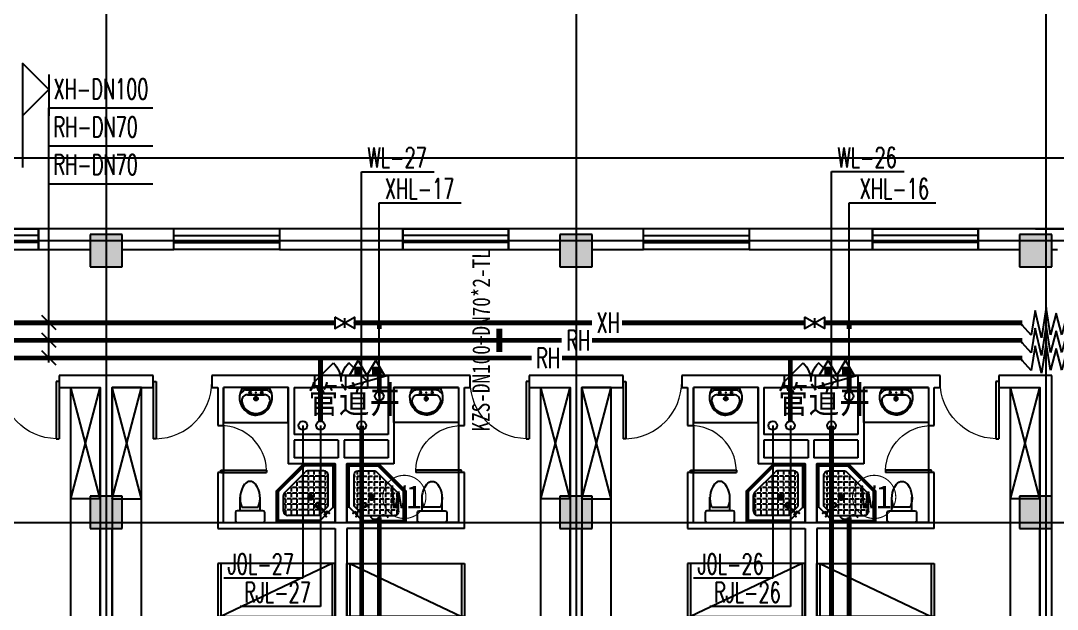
# Model space of a CAD drawing. Extents: x 0 to 2838408, y -923048 to 203859.
# Drawn here: x 2375762 to 2393411, y -263770 to -253750 of the extents above; entities that cross this region are included whole.
import ezdxf
from ezdxf.enums import TextEntityAlignment as Align

# ---------------------------------------------------------------- set-up
doc = ezdxf.new("R2010")
doc.units = 0
doc.header["$LTSCALE"] = 1000
doc.linetypes.add('DASH', pattern=[0.35, 0.25, -0.1])
for name, color, linetype in [('A-Fixt', 81, 'Continuous'), ('CLAYER', 7, 'Continuous'), ('COLUMN', 9, 'Continuous'), ('DIM_污水', 3, 'Continuous'), ('DIM_消防', 3, 'Continuous'), ('DIM_热回水', 3, 'Continuous'), ('DIM_热给水', 3, 'Continuous'), ('DIM_给水', 3, 'Continuous'), ('DOOR_FIRE', 4, 'Continuous'), ('DOTE', 8, 'Continuous'), ('EQUIP_污水', 7, 'Continuous'), ('EQUIP_灭火器', 7, 'Continuous'), ('GROUND', 2, 'Continuous'), ('PIPE-污水', 2, 'DASH'), ('PIPE-消防', 1, 'Continuous'), ('PIPE-热回水', 4, 'Continuous'), ('PUB_HATCH', 8, 'Continuous'), ('TEXT_消防', 7, 'Continuous'), ('TEXT_热回水', 7, 'Continuous'), ('TWT_ELEV', 3, 'Continuous'), ('TWT_TEXT', 7, 'Continuous'), ('VALVE_消防', 7, 'Continuous'), ('VPIPE-污水', 2, 'Continuous'), ('VPIPE-消防', 1, 'Continuous'), ('VPIPE-热给水', 5, 'Continuous'), ('VPIPE-给水', 3, 'Continuous'), ('WALL', 9, 'Continuous'), ('WINDOW', 4, 'Continuous'), ('WP_F', 1, 'Continuous'), ('XREF', 8, 'Continuous'), ('抗震支吊架', 2, 'Continuous'), ('洁具', 213, 'Continuous'), ('配景', 3, 'Continuous'), ('附件', 70, 'Continuous')]:
    doc.layers.add(name, color=color, linetype=linetype)
doc.styles.add('_TWT_PIPEDN', font='SIMPLEX', dxfattribs={"width": 0.8, "height": 2.3, "bigfont": 'HZTXT'})
doc.styles.add('_TWT_PIPETEXT', font='SIMPLEX', dxfattribs={"width": 0.8, "height": 2.3, "bigfont": 'HZTXT'})
doc.styles.add('_TWT_SERIAL', font='COMPLEX', dxfattribs={"width": 0.8, "height": 2.3, "bigfont": 'HZTXT'})
doc.styles.add('HZ', font='aaa等高度-单线.shx', dxfattribs={"width": 0.7, "height": 50, "bigfont": 'aaa-hztxt.shx'})
doc.styles.add('kzcad', font='', dxfattribs={"width": 0.8})
doc.styles.get("Standard").update_dxf_attribs({"font": 'geniso.shx', "bigfont": 'hztxt.shx'})
doc.styles.add('黑体', font='')
doc.styles.get('kzcad').set_extended_font_data('SimSun')
doc.styles.get('黑体').set_extended_font_data('SimHei')

# ---------------------------------------------------------------- blocks, each defined once
blk = doc.blocks.new('$TwtSys$00000546')
h = blk.add_hatch()
h.set_pattern_fill('ANSI31', color=256, scale=200, style=0)
h.set_pattern_definition([(45, (-38543.802, -6670.83), (-17.67767, 17.67767), [])])
h.paths.add_polyline_path([(-65, 174), (65, 174), (65, 44), (-65, 44)])
for points in [[(0, 344), (-198, 0), (198, 0)], [(-65, 174), (65, 174), (65, 44), (-65, 44)]]:
    blk.add_lwpolyline(points, close=True)
blk = doc.blocks.new('A$C29581A72')
at = {"layer": '附件'}
blk.add_line((750, 200), (30, 0), dxfattribs=at)
blk.add_lwpolyline([(30, 200), (750, 200), (750, 0), (30, 0), (30, 200)], dxfattribs=at)
blk.add_solid([(750, 200), (30, 0), (750, 0), (750, 200)], dxfattribs=at)
at = {"layer": 'EQUIP_灭火器', "xscale": 0.75, "yscale": -0.75, "zscale": 0.75, "rotation": 180}
for p in [(241, 200), (539, 200)]:
    blk.add_blockref('$TwtSys$00000546', p, dxfattribs=at)
at = {"style": 'HZ', "flags": 1}
for tag in ['WHAT', 'SPEC', 'UNIT']:
    blk.add_attdef(tag, (375, 0), '', height=0.001, dxfattribs=at)
blk = doc.blocks.new('1F平面-CAD导入_dwg_Drawing4_t3_dwg_$plan$00001613-474159-1F-927810-1F')
at = {"layer": '洁具'}
for p, q in [((-30, 250), (-170, 250)), ((-200, 170), (-430, 170)), ((-260, -140), (-260, 140)), ((-200, -170), (-200, -220)), ((-170, -250), (-30, -250))]:
    blk.add_line(p, q, dxfattribs=at)
for points in [[(-200, 220), (-200, 170), (-200, -170), (-430, -170)], [(0, -220), (0, 220)]]:
    blk.add_lwpolyline(points, dxfattribs=at)
for centre, radius, start, end in [((-170, 220), 30, 90, 180), ((-30, 220), 30, 0, 90), ((-590, 0), 110, 123.4509, 236.5491), ((-413, -227), 398, 67.4505, 126.6381), ((-413, 227), 398, 233.3619, 292.5495), ((-170, -220), 30, 180, 270), ((-30, -220), 30, 270, 0)]:
    blk.add_arc(centre, radius, start, end, dxfattribs=at)
blk = doc.blocks.new('$lvtry$00000169')
at = {"color": 0}
for p, q in [((259, -36), (259, 0)), ((259, -36), (36, -259)), ((276, -120), (120, -276)), ((144, -151), (291, -298)), ((151, -144), (298, -291)), ((259, -24), (976, -24)), ((259, -36), (964, -36)), ((270, -213), (270, -143)), ((276, -120), (808, -120)), ((366, -213), (366, -143)), ((462, -213), (462, -143)), ((558, -213), (558, -143)), ((655, -213), (655, -143)), ((751, -213), (751, -143)), ((847, -213), (847, -143)), ((964, -36), (976, -24)), ((964, -36), (964, -525)), ((976, -24), (976, -530)), ((36, -259), (0, -259)), ((24, -259), (24, -976)), ((36, -259), (36, -964)), ((120, -276), (120, -808)), ((120, -309), (147, -309)), ((173, -309), (173, -239)), ((173, -309), (243, -309)), ((173, -405), (173, -335)), ((183, -213), (205, -213)), ((220, -213), (243, -213)), ((270, -213), (340, -213)), ((270, -263), (270, -239)), ((270, -405), (270, -335)), ((334, -309), (340, -309)), ((366, -213), (436, -213)), ((366, -309), (366, -239)), ((366, -309), (436, -309)), ((366, -405), (366, -335)), ((462, -213), (532, -213)), ((462, -309), (462, -239)), ((462, -309), (532, -309)), ((462, -405), (462, -335)), ((558, -213), (628, -213)), ((558, -309), (558, -239)), ((558, -309), (628, -309)), ((558, -405), (558, -335)), ((655, -213), (725, -213)), ((655, -309), (655, -239)), ((655, -309), (725, -309)), ((655, -405), (655, -335)), ((751, -213), (821, -213)), ((751, -309), (751, -239)), ((751, -309), (821, -309)), ((751, -405), (751, -335)), ((847, -213), (880, -213)), ((847, -309), (847, -239)), ((847, -309), (880, -309)), ((847, -405), (847, -335)), ((880, -192), (880, -460)), ((120, -405), (147, -405)), ((120, -501), (147, -501)), ((173, -405), (243, -405)), ((173, -501), (173, -431)), ((173, -501), (243, -501)), ((173, -598), (173, -528)), ((270, -405), (340, -405)), ((270, -501), (270, -431)), ((270, -501), (340, -501)), ((270, -598), (270, -528)), ((366, -405), (379, -405)), ((366, -501), (366, -431)), ((366, -501), (436, -501)), ((366, -598), (366, -528)), ((462, -405), (532, -405)), ((462, -501), (462, -431)), ((462, -501), (532, -501)), ((462, -598), (462, -528)), ((859, -511), (511, -859)), ((964, -525), (525, -964)), ((558, -405), (628, -405)), ((558, -501), (558, -431)), ((558, -501), (628, -501)), ((558, -598), (558, -528)), ((655, -405), (725, -405)), ((655, -501), (655, -431)), ((655, -501), (725, -501)), ((655, -598), (655, -528)), ((751, -405), (821, -405)), ((751, -501), (751, -431)), ((751, -501), (821, -501)), ((751, -598), (751, -528)), ((847, -405), (880, -405)), ((847, -501), (847, -431)), ((847, -501), (867, -501)), ((964, -525), (976, -530)), ((120, -598), (147, -598)), ((120, -694), (147, -694)), ((173, -598), (243, -598)), ((173, -694), (173, -624)), ((173, -694), (243, -694)), ((270, -598), (340, -598)), ((270, -694), (270, -624)), ((270, -694), (340, -694)), ((366, -598), (436, -598)), ((366, -694), (366, -624)), ((366, -694), (436, -694)), ((462, -598), (532, -598)), ((462, -694), (462, -624)), ((462, -694), (532, -694)), ((976, -530), (530, -976)), ((558, -598), (628, -598)), ((558, -694), (558, -624)), ((558, -694), (628, -694)), ((655, -598), (725, -598)), ((655, -694), (655, -624)), ((655, -694), (676, -694)), ((751, -598), (773, -598)), ((120, -790), (147, -790)), ((173, -790), (173, -720)), ((173, -790), (243, -790)), ((173, -878), (173, -816)), ((192, -880), (460, -880)), ((270, -790), (270, -720)), ((270, -790), (340, -790)), ((270, -880), (270, -816)), ((366, -790), (366, -720)), ((366, -790), (436, -790)), ((366, -880), (366, -816)), ((462, -790), (462, -720)), ((462, -790), (532, -790)), ((462, -880), (462, -816)), ((558, -790), (558, -720)), ((558, -790), (580, -790)), ((36, -964), (24, -976)), ((24, -976), (530, -976)), ((36, -964), (525, -964)), ((525, -964), (530, -976))]:
    blk.add_line(p, q, dxfattribs=at)
blk.add_lwpolyline([(0, 0), (0, -1000), (540, -1000), (1000, -540), (1000, 0)], close=True)
for points in [[(0, 0), (0, -1000)], [(0, 0), (1000, 0)], [(1000, 0), (1000, -540)], [(136, -190), (148, -178), (132, -162), (121, -174)], [(190, -136), (178, -148), (162, -132), (174, -121)], [(1000, -540), (540, -1000)], [(0, -1000), (540, -1000)]]:
    blk.add_lwpolyline(points, close=True, dxfattribs=at)
for radius in [43.8, 31.1]:
    blk.add_circle((416, -428), radius, dxfattribs=at)
for centre, radius, start, end in [((808, -192), 72, 0, 90), ((296, -296), 40.6, 142.583, 128.4197), ((296, -296), 28.6, 145.828, 125.6599), ((808, -460), 72, 315, 0), ((192, -808), 72, 180, 270), ((460, -808), 72, 270, 315)]:
    blk.add_arc(centre, radius, start, end, dxfattribs=at)
for p in [(103, -156, 0), (156, -102, 0), (416, -428, 0)]:
    blk.add_point(p, dxfattribs=at)
blk = doc.blocks.new('$lvtry$00000178')
at = {"color": 0}
for p, q in [((-238, 0), (238, 0)), ((-214, -36), (-272, -91)), ((-180, -23), (180, -23)), ((-142, -105), (140, -105)), ((140, -105), (-142, -105)), ((216, -37), (268, -91))]:
    blk.add_line(p, q, dxfattribs=at)
blk.add_lwpolyline([(-104, -430, 0.224698), (110, -425, 0.348046), (269, -79), (239, 0), (-241, 0), (-271, -79, 0.356844)], format="xyb", close=True, dxfattribs=at)
for centre, radius in [((-100, -65), 16.3), ((1, -172), 31.6), ((100, -65), 16.3)]:
    blk.add_circle(centre, radius, dxfattribs=at)
at = {"color": 0, "lineweight": 13}
blk.add_circle((1, -172), 23, dxfattribs=at)
at = {"color": 0}
for centre, radius, start, end in [((-142, -205), 100, 90, 190.5602), ((-180, -73), 50, 90, 133.181), ((140, -205), 100, 349.4398, 90), ((180, -73), 50, 44.5607, 90), ((-1, -179), 243, 190.5602, 349.4398)]:
    blk.add_arc(centre, radius, start, end, dxfattribs=at)
for p in [(0, -65), (1, -172)]:
    blk.add_point(p, dxfattribs=at)
blk = doc.blocks.new('A$C70365C93')
at = {"layer": '洁具'}
blk.add_lwpolyline([(-1900, 2300), (-1900, 1700), (-800, 1700), (-800, 2300)], close=True, dxfattribs=at)
blk.add_blockref('$lvtry$00000178', (-1350, 2280), dxfattribs=at)
at = {"layer": '洁具', "rotation": 180}
blk.add_blockref('$lvtry$00000169', (0, 0), dxfattribs=at)
at = {"layer": '洁具', "extrusion": (0, 0, -1), "xscale": -1, "zscale": -1, "rotation": 90}
blk.add_blockref('1F平面-CAD导入_dwg_Drawing4_t3_dwg_$plan$00001613-474159-1F-927810-1F', (1450, 0), dxfattribs=at)
blk = doc.blocks.new('单人床')
at = {"layer": 'A-Fixt'}
for p, q in [((47774, 13973), (48674, 13973)), ((47774, 12073), (48674, 13973)), ((47774, 12073), (48674, 12073))]:
    blk.add_line(p, q, dxfattribs=at)
blk.add_lwpolyline([(47774, 14023), (48674, 14023), (48674, 12023), (47774, 12023), (47774, 14023)], dxfattribs=at)
blk = doc.blocks.new('CH_AP01')
for p, q in [((-311, 17), (-275, 0)), ((-275, 0), (275, 0)), ((275, 0), (311, 17))]:
    blk.add_line(p, q)
for centre, radius, start, end in [((-307, 555), 37.8, 100.1859, 202.8359), ((-1658, 202), 1360, 352.1659, 14.4283), ((-824, 250), 563, 335.5038, 31.0903), ((0, -579), 1213, 74.7104, 105.2896), ((0, -579), 1173, 75.0287, 104.9713), ((0, -1278), 1857, 80.611, 99.389), ((-824, 250), 603, 335.5038, 30.2691), ((824, 250), 603, 149.7309, 204.4962), ((824, 250), 563, 148.9097, 204.4962), ((1658, 202), 1360, 165.5717, 187.8341), ((307, 555), 37.8, 337.1641, 79.8141), ((0, -579), 1093, 75.8767, 104.1233)]:
    blk.add_arc(centre, radius, start, end)
blk = doc.blocks.new('A$C61295E98')
at = {"color": 3}
for p, q in [((544, 598), (0, 598)), ((0, 598), (0, 0)), ((161, 598), (161, 0)), ((170, 0), (170, 598)), ((603, 572), (603, 26)), ((624, 518), (624, 80)), ((544, 0), (0, 0))]:
    blk.add_line(p, q, dxfattribs=at)
for points in [[(82, 540), (75, 540), (75, 577), (82, 577)], [(82, 453), (75, 453), (75, 490), (82, 490)], [(82, 353), (75, 353), (75, 389), (82, 389)]]:
    blk.add_lwpolyline(points, close=True, dxfattribs=at)
for centre in [(74, 250), (74, 164), (74, 71)]:
    blk.add_circle(centre, 15.7, dxfattribs=at)
for centre, start, end in [((544, 518), 360, 90), ((544, 80), 270, 0)]:
    blk.add_arc(centre, 80, start, end, dxfattribs=at)
blk = doc.blocks.new('宿舍')
at = {"layer": 'A-Fixt'}
for p, q in [((47854, 13802), (48354, 15702)), ((48354, 13802), (47854, 15702)), ((47854, 13802), (48354, 13802))]:
    blk.add_line(p, q, dxfattribs=at)
for points in [[(47854, 8602), (48354, 8602), (48354, 15702), (47854, 15702)], [(47854, 10676), (47970, 10676), (47970, 11743), (47854, 11743)]]:
    blk.add_lwpolyline(points, close=True, dxfattribs=at)
at = {"xscale": -1, "rotation": 90}
for p in [(63677, 60475), (63677, 58775)]:
    blk.add_blockref('单人床', p, dxfattribs=at)
at = {"layer": 'A-Fixt', "xscale": -1, "rotation": 180}
for p in [(50002, 9140), (51117, 9140)]:
    blk.add_blockref('CH_AP01', p, dxfattribs=at)
at = {"layer": '配景', "color": 252}
blk.add_blockref('A$C61295E98', (47854, 7097), dxfattribs=at)
blk = doc.blocks.new('$WINLIB2D$00000001')
at = {"color": 0}
for points in [[(-0.5, 0.5), (-0.5, -0.5)], [(-0.5, 0.5), (0.5, 0.5)], [(0.5, -0.5), (0.5, 0.5)], [(0.5, 0.1667), (-0.5, 0.1667)], [(0.5, -0.1667), (-0.5, -0.1667)], [(-0.5, -0.5), (0.5, -0.5)]]:
    blk.add_lwpolyline(points, dxfattribs=at)
blk = doc.blocks.new('$DorLib2D$00000116')
at = {"color": 0}
for p, q in [((-0.5, 0), (-0.146, 0.354)), ((0.5, 0), (0.146, 0.354))]:
    blk.add_line(p, q, dxfattribs=at)
for centre, start, end in [((-0.5, 0), 0, 45), ((0.5, 0), 135, 180)]:
    blk.add_arc(centre, 0.5, start, end, dxfattribs=at)
blk = doc.blocks.new('$DorLib2D$00000001')
for p, q in [((0.45, 0.975), (0.5, 0.975)), ((0.45, 0), (0.45, 0.975)), ((0.5, 0), (0.5, 0.975)), ((0.5, 0), (0.45, 0))]:
    blk.add_line(p, q)
at = {"lineweight": 13}
blk.add_arc((0.475, 0), 0.975, 91.4693, 180, dxfattribs=at)
blk = doc.blocks.new('1F1')
at = {"layer": 'PUB_HATCH'}
for points in [[(2377491.7, -257392.2), (2376941.7, -257392.2), (2376941.7, -257942.2), (2377491.7, -257942.2)], [(2385491.7, -257392.2), (2384941.7, -257392.2), (2384941.7, -257942.2), (2385491.7, -257942.2)], [(2393316.7, -257392.2), (2392766.7, -257392.2), (2392766.7, -257942.2), (2393316.7, -257942.2)], [(2377491.7, -261842.2), (2376941.7, -261842.2), (2376941.7, -262392.2), (2377491.7, -262392.2)], [(2385491.7, -261842.2), (2384941.7, -261842.2), (2384941.7, -262392.2), (2385491.7, -262392.2)], [(2393316.7, -261842.2), (2392766.7, -261842.2), (2392766.7, -262392.2), (2393316.7, -262392.2)]]:
    blk.add_hatch(color=256, dxfattribs=at).paths.add_polyline_path(points)
at = {"layer": 'COLUMN'}
for p, q in [((2377491.7, -257392.2), (2376941.7, -257392.2)), ((2376941.7, -257392.2), (2376941.7, -257942.2)), ((2377491.7, -257942.2), (2377491.7, -257392.2)), ((2385491.7, -257392.2), (2384941.7, -257392.2)), ((2384941.7, -257392.2), (2384941.7, -257942.2)), ((2385491.7, -257942.2), (2385491.7, -257392.2)), ((2393316.7, -257392.2), (2392766.7, -257392.2)), ((2392766.7, -257392.2), (2392766.7, -257942.2)), ((2393316.7, -257942.2), (2393316.7, -257392.2)), ((2376941.7, -257942.2), (2377491.7, -257942.2)), ((2384941.7, -257942.2), (2385491.7, -257942.2)), ((2392766.7, -257942.2), (2393316.7, -257942.2)), ((2377491.7, -261842.2), (2376941.7, -261842.2)), ((2376941.7, -261842.2), (2376941.7, -262392.2)), ((2377491.7, -262392.2), (2377491.7, -261842.2)), ((2385491.7, -261842.2), (2384941.7, -261842.2)), ((2384941.7, -261842.2), (2384941.7, -262392.2)), ((2385491.7, -262392.2), (2385491.7, -261842.2)), ((2393316.7, -261842.2), (2392766.7, -261842.2)), ((2392766.7, -261842.2), (2392766.7, -262392.2)), ((2393316.7, -262392.2), (2393316.7, -261842.2)), ((2376941.7, -262392.2), (2377491.7, -262392.2)), ((2384941.7, -262392.2), (2385491.7, -262392.2)), ((2392766.7, -262392.2), (2393316.7, -262392.2))]:
    blk.add_line(p, q, dxfattribs=at)
at = {"layer": 'DOOR_FIRE'}
for p, q in [((2381666.7, -259792.2), (2380766.7, -259792.2)), ((2389666.7, -259792.2), (2388766.7, -259792.2)), ((2381666.7, -259992.2), (2380766.7, -259992.2)), ((2389666.7, -259992.2), (2388766.7, -259992.2))]:
    blk.add_line(p, q, dxfattribs=at)
at = {"layer": 'DOTE'}
for p, q in [((2377216.7, -187892.2), (2377216.7, -271092.2)), ((2385216.7, -187892.2), (2385216.7, -271092.2)), ((2393216.7, -187892.2), (2393216.7, -271092.2)), ((2343216.7, -257492.2), (2453916.7, -257492.2)), ((2343216.7, -262292.2), (2453916.7, -262292.2))]:
    blk.add_line(p, q, dxfattribs=at)
at = {"layer": 'GROUND'}
blk.add_line((2436966.7, -256092.2), (2363416.7, -256092.2), dxfattribs=at)
blk.add_lwpolyline([(2436966.7, -257292.2), (2363416.7, -257292.2)], dxfattribs=at)
at = {"layer": 'WALL'}
for p, q in [((2377216.7, -257292.2), (2376066.7, -257292.2)), ((2376066.7, -257292.2), (2376066.7, -257642.2)), ((2378366.7, -257292.2), (2377216.7, -257292.2)), ((2378366.7, -257642.2), (2378366.7, -257292.2)), ((2382266.7, -257292.2), (2380166.7, -257292.2)), ((2380166.7, -257292.2), (2380166.7, -257642.2)), ((2382266.7, -257642.2), (2382266.7, -257292.2)), ((2385216.7, -257292.2), (2384066.7, -257292.2)), ((2384066.7, -257292.2), (2384066.7, -257642.2)), ((2386366.7, -257292.2), (2385216.7, -257292.2)), ((2386366.7, -257642.2), (2386366.7, -257292.2)), ((2390266.7, -257292.2), (2388166.7, -257292.2)), ((2388166.7, -257292.2), (2388166.7, -257642.2)), ((2390266.7, -257642.2), (2390266.7, -257292.2)), ((2393041.7, -257292.2), (2392066.7, -257292.2)), ((2392066.7, -257292.2), (2392066.7, -257642.2)), ((2393041.7, -257292.2), (2393691.7, -257292.2)), ((2376066.7, -257642.2), (2376941.7, -257642.2)), ((2377491.7, -257642.2), (2378366.7, -257642.2)), ((2380166.7, -257642.2), (2382266.7, -257642.2)), ((2384066.7, -257642.2), (2384941.7, -257642.2)), ((2385491.7, -257642.2), (2386366.7, -257642.2)), ((2388166.7, -257642.2), (2390266.7, -257642.2)), ((2392066.7, -257642.2), (2392766.7, -257642.2)), ((2393316.7, -257642.2), (2393416.7, -257642.2)), ((2377216.7, -259792.2), (2376416.7, -259792.2)), ((2376416.7, -259792.2), (2376416.7, -259992.2)), ((2378016.7, -259792.2), (2377216.7, -259792.2)), ((2378016.7, -259992.2), (2378016.7, -259792.2)), ((2379116.7, -259792.2), (2379016.7, -259792.2)), ((2379016.7, -259792.2), (2379016.7, -259992.2)), ((2380316.7, -259792.2), (2379116.7, -259792.2)), ((2380766.7, -259792.2), (2380316.7, -259792.2)), ((2380766.7, -259992.2), (2380766.7, -259792.2)), ((2382116.7, -259792.2), (2381666.7, -259792.2)), ((2381666.7, -259792.2), (2381666.7, -259992.2)), ((2383316.7, -259792.2), (2382116.7, -259792.2)), ((2383416.7, -259792.2), (2383316.7, -259792.2)), ((2383416.7, -259992.2), (2383416.7, -259792.2)), ((2385216.7, -259792.2), (2384416.7, -259792.2)), ((2384416.7, -259792.2), (2384416.7, -259992.2)), ((2386016.7, -259792.2), (2385216.7, -259792.2)), ((2386016.7, -259992.2), (2386016.7, -259792.2)), ((2387116.7, -259792.2), (2387016.7, -259792.2)), ((2387016.7, -259792.2), (2387016.7, -259992.2)), ((2388316.7, -259792.2), (2387116.7, -259792.2)), ((2388766.7, -259792.2), (2388316.7, -259792.2)), ((2388766.7, -259992.2), (2388766.7, -259792.2)), ((2390116.7, -259792.2), (2389666.7, -259792.2)), ((2389666.7, -259792.2), (2389666.7, -259992.2)), ((2391316.7, -259792.2), (2390116.7, -259792.2)), ((2391416.7, -259792.2), (2391316.7, -259792.2)), ((2391416.7, -259992.2), (2391416.7, -259792.2)), ((2393316.7, -259792.2), (2392416.7, -259792.2)), ((2392416.7, -259792.2), (2392416.7, -259992.2)), ((2393316.7, -261842.2), (2393316.7, -259792.2)), ((2376416.7, -259992.2), (2377116.7, -259992.2)), ((2377116.7, -261842.2), (2377116.7, -259992.2)), ((2377316.7, -261842.2), (2377316.7, -259992.2)), ((2377316.7, -259992.2), (2378016.7, -259992.2)), ((2379016.7, -259992.2), (2379116.7, -259992.2)), ((2379116.7, -259992.2), (2379116.7, -260642.2)), ((2380316.7, -259992.2), (2379216.7, -259992.2)), ((2379216.7, -260642.2), (2379216.7, -259992.2)), ((2380316.7, -259992.2), (2380316.7, -260792.2)), ((2380416.7, -259992.2), (2380766.7, -259992.2)), ((2380416.7, -259992.2), (2380416.7, -260792.2)), ((2381666.7, -259992.2), (2382016.7, -259992.2)), ((2382016.7, -259992.2), (2382016.7, -260792.2)), ((2383216.7, -259992.2), (2382116.7, -259992.2)), ((2382116.7, -259992.2), (2382116.7, -260792.2)), ((2383216.7, -259992.2), (2383216.7, -260642.2)), ((2383316.7, -260642.2), (2383316.7, -259992.2)), ((2383316.7, -259992.2), (2383416.7, -259992.2)), ((2384416.7, -259992.2), (2385116.7, -259992.2)), ((2385116.7, -261842.2), (2385116.7, -259992.2)), ((2385316.7, -261842.2), (2385316.7, -259992.2)), ((2385316.7, -259992.2), (2386016.7, -259992.2)), ((2387016.7, -259992.2), (2387116.7, -259992.2)), ((2387116.7, -259992.2), (2387116.7, -260642.2)), ((2388316.7, -259992.2), (2387216.7, -259992.2)), ((2387216.7, -260642.2), (2387216.7, -259992.2)), ((2388316.7, -259992.2), (2388316.7, -260792.2)), ((2388416.7, -259992.2), (2388766.7, -259992.2)), ((2388416.7, -259992.2), (2388416.7, -260792.2)), ((2389666.7, -259992.2), (2390016.7, -259992.2)), ((2390016.7, -259992.2), (2390016.7, -260792.2)), ((2391216.7, -259992.2), (2390116.7, -259992.2)), ((2390116.7, -259992.2), (2390116.7, -260792.2)), ((2391216.7, -259992.2), (2391216.7, -260642.2)), ((2391316.7, -260642.2), (2391316.7, -259992.2)), ((2391316.7, -259992.2), (2391416.7, -259992.2)), ((2392416.7, -259992.2), (2393116.7, -259992.2)), ((2393116.7, -261842.2), (2393116.7, -259992.2)), ((2379116.7, -260642.2), (2379216.7, -260642.2)), ((2383216.7, -260642.2), (2383316.7, -260642.2)), ((2387116.7, -260642.2), (2387216.7, -260642.2)), ((2391216.7, -260642.2), (2391316.7, -260642.2)), ((2380316.7, -260792.2), (2380316.7, -261292.2)), ((2381216.7, -260792.2), (2380416.7, -260792.2)), ((2382016.7, -260792.2), (2381216.7, -260792.2)), ((2382116.7, -260792.2), (2382116.7, -261292.2)), ((2388316.7, -260792.2), (2388316.7, -261292.2)), ((2389216.7, -260792.2), (2388416.7, -260792.2)), ((2390016.7, -260792.2), (2389216.7, -260792.2)), ((2390116.7, -260792.2), (2390116.7, -261292.2)), ((2381166.7, -260892.2), (2380416.7, -260892.2)), ((2380416.7, -260892.2), (2380416.7, -261192.2)), ((2381166.7, -260892.2), (2381166.7, -261192.2)), ((2382016.7, -260892.2), (2381266.7, -260892.2)), ((2381266.7, -260892.2), (2381266.7, -261192.2)), ((2382016.7, -260892.2), (2382016.7, -261192.2)), ((2389166.7, -260892.2), (2388416.7, -260892.2)), ((2388416.7, -260892.2), (2388416.7, -261192.2)), ((2389166.7, -260892.2), (2389166.7, -261192.2)), ((2390016.7, -260892.2), (2389266.7, -260892.2)), ((2389266.7, -260892.2), (2389266.7, -261192.2)), ((2390016.7, -260892.2), (2390016.7, -261192.2)), ((2381166.7, -261192.2), (2380416.7, -261192.2)), ((2382016.7, -261192.2), (2381266.7, -261192.2)), ((2389166.7, -261192.2), (2388416.7, -261192.2)), ((2390016.7, -261192.2), (2389266.7, -261192.2)), ((2381116.7, -261292.2), (2380316.7, -261292.2)), ((2381116.7, -261292.2), (2381116.7, -262292.2)), ((2381316.7, -261292.2), (2381316.7, -262292.2)), ((2382116.7, -261292.2), (2381316.7, -261292.2)), ((2389116.7, -261292.2), (2388316.7, -261292.2)), ((2389116.7, -261292.2), (2389116.7, -262292.2)), ((2389316.7, -261292.2), (2389316.7, -262292.2)), ((2390116.7, -261292.2), (2389316.7, -261292.2)), ((2379216.7, -261442.2), (2379116.7, -261442.2)), ((2379116.7, -261442.2), (2379116.7, -262392.2)), ((2379216.7, -262292.2), (2379216.7, -261442.2)), ((2383316.7, -261442.2), (2383216.7, -261442.2)), ((2383216.7, -261442.2), (2383216.7, -262292.2)), ((2383316.7, -262392.2), (2383316.7, -261442.2)), ((2387216.7, -261442.2), (2387116.7, -261442.2)), ((2387116.7, -261442.2), (2387116.7, -262392.2)), ((2387216.7, -262292.2), (2387216.7, -261442.2)), ((2391316.7, -261442.2), (2391216.7, -261442.2)), ((2391216.7, -261442.2), (2391216.7, -262292.2)), ((2391316.7, -262392.2), (2391316.7, -261442.2)), ((2377116.7, -267042.2), (2377116.7, -262392.2)), ((2377316.7, -267042.2), (2377316.7, -262392.2)), ((2379116.7, -262392.2), (2381116.7, -262392.2)), ((2379216.7, -262292.2), (2381116.7, -262292.2)), ((2381116.7, -262392.2), (2381116.7, -267342.2)), ((2383216.7, -262292.2), (2381316.7, -262292.2)), ((2383316.7, -262392.2), (2381316.7, -262392.2)), ((2381316.7, -262392.2), (2381316.7, -267342.2)), ((2385116.7, -267042.2), (2385116.7, -262392.2)), ((2385316.7, -267042.2), (2385316.7, -262392.2)), ((2387116.7, -262392.2), (2389116.7, -262392.2)), ((2387216.7, -262292.2), (2389116.7, -262292.2)), ((2389116.7, -262392.2), (2389116.7, -267342.2)), ((2391216.7, -262292.2), (2389316.7, -262292.2)), ((2391316.7, -262392.2), (2389316.7, -262392.2)), ((2389316.7, -262392.2), (2389316.7, -267342.2)), ((2393116.7, -267042.2), (2393116.7, -262392.2)), ((2393316.7, -267042.2), (2393316.7, -262392.2))]:
    blk.add_line(p, q, dxfattribs=at)
at = {"layer": 'WINDOW'}
for p, q in [((2379216.7, -260642.2), (2379216.7, -261442.2)), ((2383216.7, -260642.2), (2383216.7, -261442.2)), ((2387216.7, -260642.2), (2387216.7, -261442.2)), ((2391216.7, -260642.2), (2391216.7, -261442.2))]:
    blk.add_line(p, q, dxfattribs=at)
at = {"xscale": -1}
for name, p in [('宿舍', (2424970.6, -275693.9)), ('A$C70365C93', (2381316.7, -262292.2)), ('宿舍', (2432970.6, -275693.9)), ('A$C70365C93', (2389316.7, -262292.2)), ('宿舍', (2440970.6, -275693.9))]:
    blk.add_blockref(name, p, dxfattribs=at)
for name, p in [('宿舍', (2329462.9, -275693.9)), ('A$C70365C93', (2381116.7, -262292.2)), ('宿舍', (2337462.9, -275693.9)), ('A$C70365C93', (2389116.7, -262292.2))]:
    blk.add_blockref(name, p)
at = {"layer": 'DOOR_FIRE', "xscale": 900, "yscale": -900, "zscale": 200, "rotation": 179.9999999994664}
for p in [(2381216.7, -259892.2), (2389216.7, -259892.2)]:
    blk.add_blockref('$DorLib2D$00000116', p, dxfattribs=at)
at = {"layer": 'WINDOW'}
for name, p, xscale, yscale, zscale in [('$WINLIB2D$00000001', (2375166.7, -257467.2), 1800, 350, 1800), ('$WINLIB2D$00000001', (2383166.7, -257467.2), 1800, 350, 1800), ('$WINLIB2D$00000001', (2387266.7, -257467.2), -1800, 350, -1800), ('$WINLIB2D$00000001', (2391166.7, -257467.2), 1800, 350, 1800), ('$DorLib2D$00000001', (2378516.7, -259892.2), -1000, -1000, -1000), ('$DorLib2D$00000001', (2383916.7, -259892.2), 1000, -1000, 1000), ('$DorLib2D$00000001', (2391916.7, -259892.2), 1000, -1000, 1000)]:
    blk.add_blockref(name, p, dxfattribs=dict(at, xscale=xscale, yscale=yscale, zscale=zscale))
for name, p, xscale, yscale, zscale, rotation in [('$WINLIB2D$00000001', (2379266.7, -257467.2), -1800, 350, -1800, 359.9999999999996), ('$DorLib2D$00000001', (2375916.7, -259892.2), -1000, 1000, -1000, 180), ('$DorLib2D$00000001', (2386516.7, -259892.2), -1000, -1000, -1000, 359.9999999999983), ('$DorLib2D$00000001', (2379166.7, -261042.2), 800, 800, 800, 269.9999999994664), ('$DorLib2D$00000001', (2383266.7, -261042.2), 800, -800, 800, 269.9999999994664), ('$DorLib2D$00000001', (2387166.7, -261042.2), 800, 800, 800, 269.9999999994664), ('$DorLib2D$00000001', (2391266.7, -261042.2), 800, -800, 800, 269.9999999994664)]:
    blk.add_blockref(name, p, dxfattribs=dict(at, xscale=xscale, yscale=yscale, zscale=zscale, rotation=rotation))
at = {"layer": 'CLAYER'}
for p in [(2380649.1, -260479.2), (2388649.1, -260479.2)]:
    blk.add_text('管道井', height=525, dxfattribs=at).set_placement(p)
blk = doc.blocks.new('$TwtSys$00000132')
at = {"elevation": 0}
blk.add_lwpolyline([(7, -101, -0.575183), (0, 0, 0.604745), (-11, 101, 16.924828)], format="xyb", dxfattribs=at)
blk = doc.blocks.new('$VALVE$00000296')
for points in [[(-125, 72), (-125, -72), (125, 72), (125, -72), (-125, 72)], [(0, 60), (0, -64)]]:
    blk.add_lwpolyline(points)
for p in [(-125, 0), (125, 0)]:
    blk.add_point(p)
blk = doc.blocks.new('$VALVE$00000546')
for p, q in [((-371, -30), (-282, 187)), ((-282, 187), (-271, -153)), ((17, -153), (72, 191)), ((72, 191), (131, -191)), ((131, -191), (211, 154)), ((211, 154), (261, -156)), ((-271, -153), (-183, 65)), ((-183, 65), (-127, -153)), ((-127, -153), (-55, 121)), ((-55, 121), (17, -153)), ((261, -156), (371, -30))]:
    blk.add_line(p, q)
for p in [(-371, -30), (371, -30)]:
    blk.add_point(p)

msp = doc.modelspace()

# ---------------------------------------------------------------- linework, layer by layer
at = {"layer": 'DIM_污水'}
for p, q in [((2381566.7, -260642.2, -800), (2381566.7, -256320.5)), ((2381566.7, -256320.5), (2382803.9, -256320.5)), ((2389566.7, -260642.2), (2389566.7, -256319.9)), ((2389566.7, -256319.9), (2390806.5, -256319.9))]:
    msp.add_line(p, q, dxfattribs=at)
at = {"layer": 'DIM_消防'}
for p, q in [((2381866.7, -260142.2), (2381866.7, -256850.3)), ((2381866.7, -256850.3), (2383259.7, -256850.3)), ((2389866.7, -260142.2), (2389866.7, -256850.3)), ((2389866.7, -256850.3), (2391343.9, -256850.3))]:
    msp.add_line(p, q, dxfattribs=at)
at = {"layer": 'DIM_消防', "const_width": 18.4, "elevation": 0}
for points in [[(2382660.9, -261856.7, -1), (2381925.9, -261856.7, -1)], [(2390660.9, -261856.7, -1), (2389925.9, -261856.7, -1)]]:
    msp.add_lwpolyline(points, format="xyb", close=True, dxfattribs=at)
at = {"layer": 'DIM_热回水', "linetype": 'ByBlock'}
for p, q in [((2376242.2, -256524.8), (2376242.2, -255234.8)), ((2376242.2, -255234.8), (2378010, -255234.8)), ((2376242.2, -255879.8), (2378010, -255879.8)), ((2376242.2, -259567.2), (2376242.2, -256524.8)), ((2376242.2, -256524.8), (2378010, -256524.8)), ((2376364.2, -259014.2), (2376120.2, -258770.2)), ((2376364.2, -259314.2), (2376120.2, -259070.2)), ((2376364.2, -259614.2), (2376120.2, -259370.2))]:
    msp.add_line(p, q, dxfattribs=at)
at = {"layer": 'DIM_热给水'}
for p, q in [((2380866.7, -260642.2), (2380866.7, -263722)), ((2388866.7, -260642.2), (2388866.7, -263723.1)), ((2380866.7, -263722), (2379497.7, -263722)), ((2388866.7, -263723.1), (2387497.7, -263723.1))]:
    msp.add_line(p, q, dxfattribs=at)
at = {"layer": 'DIM_给水'}
for p, q in [((2380566.7, -260642.2), (2380566.7, -263239)), ((2388566.7, -260642.2), (2388566.7, -263240.1)), ((2380566.7, -263239), (2379218.1, -263239)), ((2388566.7, -263240.1), (2387218.1, -263240.1))]:
    msp.add_line(p, q, dxfattribs=at)
at = {"layer": 'PIPE-污水', "ltscale": 1.5, "const_width": 82.5}
for points in [[(2381566.7, -260642.2), (2381566.7, -264172.8)], [(2389566.7, -260642.2), (2389566.7, -264172.8)], [(2381866.7, -262205.8), (2381866.7, -264381.8)], [(2389866.7, -262205.8), (2389866.7, -264381.8)]]:
    msp.add_lwpolyline(points, dxfattribs=at)
at = {"layer": 'PIPE-消防', "ltscale": 1.5, "const_width": 82.5}
for points in [[(2381107.9, -258892.2), (2369587.3, -258892.2)], [(2381866.7, -258892.2), (2381445.4, -258892.2)], [(2381866.7, -259000.9), (2381866.7, -258892.2)], [(2385490.4, -258892.2), (2381866.7, -258892.2)], [(2389107.9, -258892.2), (2385997.9, -258892.2)], [(2389866.7, -258892.2), (2389445.4, -258892.2)], [(2392815.9, -258892.2), (2389866.7, -258892.2)], [(2389866.7, -259000.9), (2389866.7, -258892.2)], [(2381866.7, -260067.2), (2381866.7, -259683.4)], [(2389866.7, -260067.2), (2389866.7, -259683.4)]]:
    msp.add_lwpolyline(points, dxfattribs=at)
at = {"layer": 'PIPE-热回水', "ltscale": 1.5, "const_width": 82.5}
for points in [[(2384973, -259192.2), (2369230, -259192.2)], [(2392815.9, -259192.2), (2385491, -259192.2)], [(2380866.7, -259492.2), (2372866.7, -259492.2)], [(2384460.8, -259492.2), (2380866.7, -259492.2)], [(2380866.7, -260567.2), (2380866.7, -259492.2)], [(2388866.7, -259492.2), (2384978.8, -259492.2)], [(2388866.7, -260567.2), (2388866.7, -259492.2)], [(2392815.9, -259492.2), (2388866.7, -259492.2)]]:
    msp.add_lwpolyline(points, dxfattribs=at)
at = {"layer": 'TWT_ELEV', "linetype": 'ByBlock'}
for p, q in [((2376242.2, -254921.3), (2375792.2, -254471.3)), ((2375792.2, -254471.3), (2375792.2, -256251.4)), ((2376242.2, -254664.3), (2376242.2, -255371.3)), ((2376242.2, -254921.3), (2375792.2, -255371.3))]:
    msp.add_line(p, q, dxfattribs=at)
at = {"layer": 'VPIPE-污水'}
for centre in [(2381566.7, -260642.2), (2389566.7, -260642.2)]:
    msp.add_circle(centre, 75, dxfattribs=at)
at = {"layer": 'VPIPE-消防'}
for centre in [(2381866.7, -260142.2), (2389866.7, -260142.2)]:
    msp.add_circle(centre, 75, dxfattribs=at)
at = {"layer": 'VPIPE-热给水'}
for centre in [(2380866.7, -260642.2), (2388866.7, -260642.2)]:
    msp.add_circle(centre, 75, dxfattribs=at)
at = {"layer": 'VPIPE-给水'}
for centre in [(2380566.7, -260642.2), (2388566.7, -260642.2)]:
    msp.add_circle(centre, 75, dxfattribs=at)
at = {"layer": '抗震支吊架', "color": 2, "const_width": 100}
msp.add_lwpolyline([(2383910.5, -259392.2), (2383910.5, -258992.2)], dxfattribs=at)

# ---------------------------------------------------------------- block references
at = {"layer": 'EQUIP_污水', "xscale": 1.5, "yscale": -1.5, "zscale": 1.5, "rotation": 270}
for p in [(2381866.7, -262205.4), (2389866.7, -262205.4)]:
    msp.add_blockref('$TwtSys$00000132', p, dxfattribs=at)
at = {"layer": 'VALVE_消防', "xscale": 1.35, "yscale": -1.35, "zscale": 1.35, "rotation": 179.9999999999999}
for p in [(2393316.7, -258892.2), (2393316.7, -259192.2), (2393316.7, -259492.2)]:
    msp.add_blockref('$VALVE$00000546', p, dxfattribs=at)
at = {"layer": 'VALVE_消防', "linetype": 'ByBlock', "xscale": -1.35, "yscale": -1.35, "zscale": 1.35, "rotation": 180}
for p in [(2381276.7, -258892.2), (2389276.7, -258892.2)]:
    msp.add_blockref('$VALVE$00000296', p, dxfattribs=at)
at = {"layer": 'WP_F'}
for p in [(2381266.7, -259992.2), (2389266.7, -259992.2)]:
    msp.add_blockref('A$C29581A72', p, dxfattribs=at)
at = {"layer": 'XREF'}
msp.add_blockref('1F1', (0, 0), dxfattribs=at)

# ---------------------------------------------------------------- texts
at = {"layer": 'DIM_污水', "color": 7, "style": '_TWT_SERIAL', "width": 0.64}
for s, p in [('WL-27', (2381662.4, -256251.5)), ('WL-26', (2389665, -256250.9))]:
    msp.add_text(s, height=345, dxfattribs=at).set_placement(p)
at = {"layer": 'DIM_消防', "color": 7, "style": '_TWT_SERIAL', "width": 0.64}
for s, p in [('XHL-17', (2381960.5, -256781.3)), ('XHL-16', (2390044.7, -256781.3))]:
    msp.add_text(s, height=345, dxfattribs=at).set_placement(p)
at = {"layer": 'DIM_热回水', "color": 7, "linetype": 'ByBlock', "style": '_TWT_PIPEDN', "width": 0.64}
for s, p in [('XH-DN100', (2376317.2, -255084.8)), ('RH-DN70', (2376317.2, -255729.8)), ('RH-DN70', (2376317.2, -256374.8))]:
    msp.add_text(s, height=345, dxfattribs=at).set_placement(p)
at = {"layer": 'DIM_热给水', "color": 7, "style": '_TWT_SERIAL', "width": 0.64}
for s, p in [('RJL-27', (2379566.7, -263653)), ('RJL-26', (2387566.7, -263654.1))]:
    msp.add_text(s, height=345, dxfattribs=at).set_placement(p)
at = {"layer": 'DIM_给水', "color": 7, "style": '_TWT_SERIAL', "width": 0.64}
for s, p in [('J0L-27', (2379287.1, -263170)), ('J0L-26', (2387287.1, -263171.1))]:
    msp.add_text(s, height=345, dxfattribs=at).set_placement(p)
at = {"layer": 'TEXT_消防', "linetype": 'ByBlock', "style": '_TWT_PIPETEXT', "width": 0.64}
msp.add_text('XH', height=345, dxfattribs=at).set_placement((2385565.4, -259064.7))
at = {"layer": 'TEXT_热回水', "linetype": 'ByBlock', "style": '_TWT_PIPETEXT', "width": 0.64}
for p in [(2385048, -259364.7), (2384535.8, -259664.7)]:
    msp.add_text('RH', height=345, dxfattribs=at).set_placement(p)
at = {"layer": 'TWT_TEXT', "style": '黑体'}
for p in [(2382057.2, -262053.5), (2390057.2, -262053.5)]:
    msp.add_text('W1', height=394.3, dxfattribs=at).set_placement(p)
at = {"layer": '抗震支吊架', "color": 2, "style": 'kzcad', "width": 0.8}
msp.add_text('KZS-DN100+DN70*2-TL', height=300, rotation=89.88539, dxfattribs=at).set_placement((2383750.5, -259192.2), align=Align.CENTER)

doc.saveas('drawing.dxf')
